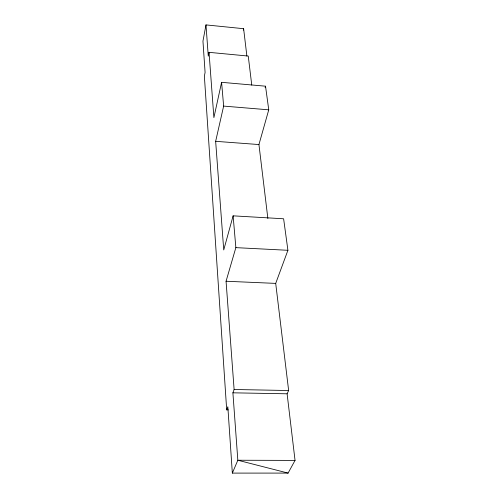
<?xml version="1.0" encoding="UTF-8"?>
<svg xmlns="http://www.w3.org/2000/svg" width="498" height="498" viewBox="0 0 498 498"><rect width="100%" height="100%" fill="white"/><g stroke="black" fill="none" stroke-linecap="round" stroke-linejoin="round"><path stroke-width="0.75" d="M246.877 56.056L243.622 28.697L205.991 24.9L202.954 41.135L205.089 72.459L204.367 76.132L226.69 409.86L228.24 409.879M251.758 85.096L248.253 56.056L209.036 52.34L208.276 56.193L205.991 24.9M267.868 218.51L258.941 144.557L268.752 109.828L265.527 86.191L221.591 82.319L213.891 117.634L209.036 52.34M226.69 409.86L227.829 406.742L232.342 473.1L288.081 473.094L295.046 460.407L287.109 393.8L288.641 390.525L275.705 283.393L287.919 250.295L283.617 218.778L233.114 215.839L223.733 249.977L215.653 141.32L223.639 106.093L221.591 82.319M243.285 30.154L243.622 28.697M265.129 87.673L265.527 86.191M232.342 473.1L237.832 460.239L232.902 392.822L234.116 389.498L226.061 281.246L235.859 247.637L233.114 215.839M295.046 460.407L237.832 460.239L288.081 473.094M234.116 389.498L288.641 390.525M232.902 392.822L287.109 393.8M226.061 281.246L275.705 283.393M235.859 247.637L287.919 250.295M215.653 141.32L258.941 144.557M223.639 106.093L268.752 109.828"/></g></svg>
